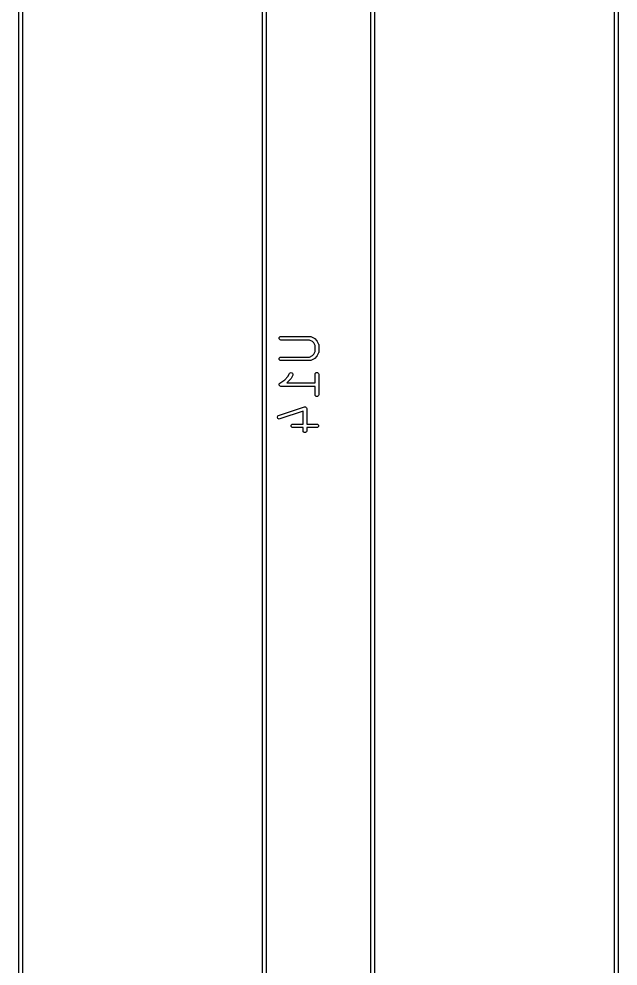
# Model space of a CAD drawing. Extents: x 282 to 374, y -243 to -83.
# Drawn here: x 281.53 to 298.13, y -188.47 to -162.23 of the extents above; entities that cross this region are included whole.
import ezdxf

# ---------------------------------------------------------------- set-up
doc = ezdxf.new("R2010")
doc.units = 0
doc.layers.add('BLACK', color=7, linetype='CONTINUOUS')

msp = doc.modelspace()

# ---------------------------------------------------------------- linework, layer by layer
at = {"layer": 'BLACK', "linetype": 'CONTINUOUS'}
for p, q in [((281.535, -242.66), (281.535, -82.66)), ((298.135, -82.66), (298.135, -242.66)), ((281.635, -82.71), (281.635, -242.61)), ((298.035, -242.61), (298.035, -82.71)), ((288.285, -227.31), (288.285, -117.31)), ((291.385, -117.31), (291.385, -227.31)), ((288.385, -117.36), (288.385, -227.26)), ((291.285, -227.26), (291.285, -117.36)), ((288.746225, -171.052771), (288.773285, -171.025711)), ((288.746225, -171.091039), (288.746225, -171.052771)), ((288.773285, -171.118099), (288.746225, -171.091039)), ((288.773285, -171.025711), (288.792419, -171.021905)), ((288.792419, -171.121905), (288.773285, -171.118099)), ((288.792419, -171.021905), (289.601942, -171.021905)), ((289.601942, -171.021905), (289.604398, -171.022393)), ((289.604398, -171.022393), (289.605487, -171.022031)), ((289.605487, -171.022031), (289.613214, -171.024147)), ((289.613214, -171.024147), (289.621076, -171.025711)), ((289.621076, -171.025711), (289.621887, -171.026522)), ((289.621887, -171.026522), (289.624303, -171.027184)), ((289.624303, -171.027184), (289.71954, -171.074802)), ((289.71954, -171.074802), (289.725868, -171.079713)), ((289.725868, -171.079713), (289.732535, -171.084168)), ((289.732535, -171.084168), (289.780155, -171.131787)), ((289.590139, -171.121905), (288.792419, -171.121905)), ((289.667561, -171.160616), (289.590139, -171.121905)), ((289.703708, -171.196762), (289.667561, -171.160616)), ((289.742419, -171.274184), (289.703708, -171.196762)), ((289.742419, -171.441053), (289.742419, -171.274184)), ((289.780155, -171.131787), (289.784609, -171.138453)), ((289.784609, -171.138453), (289.789521, -171.144782)), ((289.789521, -171.144782), (289.83714, -171.24002)), ((289.83714, -171.24002), (289.837801, -171.242435)), ((289.837801, -171.242435), (289.838613, -171.243247)), ((289.838613, -171.243247), (289.840176, -171.251108)), ((289.840176, -171.251108), (289.842293, -171.258836)), ((289.842293, -171.258836), (289.84193, -171.259924)), ((289.84193, -171.259924), (289.842419, -171.262381)), ((289.842419, -171.262381), (289.842419, -171.452857)), ((288.746225, -171.624199), (288.773285, -171.597139)), ((288.746225, -171.662467), (288.746225, -171.624199)), ((288.773285, -171.597139), (288.792419, -171.593333)), ((288.792419, -171.593333), (289.590139, -171.593333)), ((289.590139, -171.593333), (289.667561, -171.554621)), ((289.71954, -171.640436), (289.624303, -171.688054)), ((289.667561, -171.554621), (289.703708, -171.518475)), ((289.703708, -171.518475), (289.742419, -171.441053)), ((289.725868, -171.635524), (289.71954, -171.640436)), ((289.732535, -171.63107), (289.725868, -171.635524)), ((289.780155, -171.583451), (289.732535, -171.63107)), ((289.784609, -171.576784), (289.780155, -171.583451)), ((289.789521, -171.570456), (289.784609, -171.576784)), ((289.83714, -171.475218), (289.789521, -171.570456)), ((289.837801, -171.472802), (289.83714, -171.475218)), ((289.838613, -171.471991), (289.837801, -171.472802)), ((289.840176, -171.464129), (289.838613, -171.471991)), ((289.842293, -171.456402), (289.840176, -171.464129)), ((289.842419, -171.452857), (289.84193, -171.455313)), ((289.84193, -171.455313), (289.842293, -171.456402)), ((288.773285, -171.689527), (288.746225, -171.662467)), ((288.792419, -171.693333), (288.773285, -171.689527)), ((289.601942, -171.693333), (288.792419, -171.693333)), ((289.604398, -171.692844), (289.601942, -171.693333)), ((289.605487, -171.693207), (289.604398, -171.692844)), ((289.613214, -171.69109), (289.605487, -171.693207)), ((289.621076, -171.689527), (289.613214, -171.69109)), ((289.621887, -171.688715), (289.621076, -171.689527)), ((289.624303, -171.688054), (289.621887, -171.688715)), ((288.903425, -172.223522), (288.98942, -172.137526)), ((288.98942, -172.137526), (289.033411, -172.049545)), ((289.033411, -172.049545), (289.045373, -172.034133)), ((289.045373, -172.034133), (289.081677, -172.022031)), ((289.122854, -172.094266), (289.075235, -172.189504)), ((289.081677, -172.022031), (289.115905, -172.039145)), ((289.115905, -172.039145), (289.128007, -172.07545)), ((289.128007, -172.07545), (289.122854, -172.094266)), ((289.742419, -172.071905), (289.746225, -172.052771)), ((289.742419, -172.307619), (289.742419, -172.071905)), ((289.746225, -172.052771), (289.773285, -172.025711)), ((289.773285, -172.025711), (289.811553, -172.025711)), ((289.811553, -172.025711), (289.838613, -172.052771)), ((289.838613, -172.052771), (289.842419, -172.071905)), ((289.842419, -172.071905), (289.842419, -172.643333)), ((288.74337, -172.367322), (288.746225, -172.353047)), ((288.746225, -172.371604), (288.74337, -172.367322)), ((288.746225, -172.338485), (288.749865, -172.334844)), ((288.746225, -172.353047), (288.746225, -172.338485)), ((288.746225, -172.376753), (288.746225, -172.371604)), ((288.756521, -172.387049), (288.746225, -172.376753)), ((288.749865, -172.334844), (288.750875, -172.329797)), ((288.750875, -172.329797), (288.764684, -172.316016)), ((288.764597, -172.399163), (288.756521, -172.387049)), ((288.769644, -172.400172), (288.764597, -172.399163)), ((288.764684, -172.316016), (288.903425, -172.223522)), ((288.773285, -172.403813), (288.769644, -172.400172)), ((288.792419, -172.407619), (288.773285, -172.403813)), ((289.742419, -172.407619), (288.792419, -172.407619)), ((288.963011, -172.303983), (288.957557, -172.307619)), ((288.957557, -172.307619), (289.742419, -172.307619)), ((288.966515, -172.300486), (288.963011, -172.303983)), ((288.970631, -172.297736), (288.966515, -172.300486)), ((289.065869, -172.202498), (288.970631, -172.297736)), ((289.070319, -172.195838), (289.065869, -172.202498)), ((289.075235, -172.189504), (289.070319, -172.195838)), ((289.742419, -172.643333), (289.742419, -172.407619)), ((289.746225, -172.662467), (289.742419, -172.643333)), ((289.773285, -172.689527), (289.746225, -172.662467)), ((289.811553, -172.689527), (289.773285, -172.689527)), ((289.838613, -172.662467), (289.811553, -172.689527)), ((289.842419, -172.643333), (289.838613, -172.662467)), ((288.71204, -173.224608), (288.728989, -173.214947)), ((288.728989, -173.214947), (289.443273, -172.976852)), ((289.409085, -173.093657), (288.760611, -173.309815)), ((289.409085, -173.450476), (289.409085, -173.093657)), ((289.443273, -172.976852), (289.462629, -172.974412)), ((289.462629, -172.974412), (289.469989, -172.978092)), ((289.469989, -172.978092), (289.478219, -172.978092)), ((289.478219, -172.978092), (289.486449, -172.986322)), ((289.486449, -172.986322), (289.496857, -172.991526)), ((289.496857, -172.991526), (289.499459, -172.999332)), ((289.499459, -172.999332), (289.505279, -173.005152)), ((289.505279, -173.005152), (289.509085, -173.024286)), ((289.509085, -173.024286), (289.509085, -173.450476)), ((288.694926, -173.258837), (288.71204, -173.224608)), ((288.707027, -173.295141), (288.694926, -173.258837)), ((288.741256, -173.312255), (288.707027, -173.295141)), ((288.760611, -173.309815), (288.741256, -173.312255)), ((289.079558, -173.481342), (289.106618, -173.454282)), ((289.079558, -173.51961), (289.079558, -173.481342)), ((289.106618, -173.454282), (289.125752, -173.450476)), ((289.125752, -173.450476), (289.409085, -173.450476)), ((289.509085, -173.450476), (289.792419, -173.450476)), ((289.792419, -173.450476), (289.811553, -173.454282)), ((289.811553, -173.454282), (289.838613, -173.481342)), ((289.838613, -173.481342), (289.838613, -173.51961)), ((289.106618, -173.54667), (289.079558, -173.51961)), ((289.125752, -173.550476), (289.106618, -173.54667)), ((289.409085, -173.550476), (289.125752, -173.550476)), ((289.409085, -173.643333), (289.409085, -173.550476)), ((289.412891, -173.662467), (289.409085, -173.643333)), ((289.439951, -173.689527), (289.412891, -173.662467)), ((289.478219, -173.689527), (289.439951, -173.689527)), ((289.505279, -173.662467), (289.478219, -173.689527)), ((289.509085, -173.643333), (289.505279, -173.662467)), ((289.792419, -173.550476), (289.509085, -173.550476)), ((289.509085, -173.550476), (289.509085, -173.643333)), ((289.811553, -173.54667), (289.792419, -173.550476)), ((289.838613, -173.51961), (289.811553, -173.54667))]:
    msp.add_line(p, q, dxfattribs=at)

doc.saveas('drawing.dxf')
